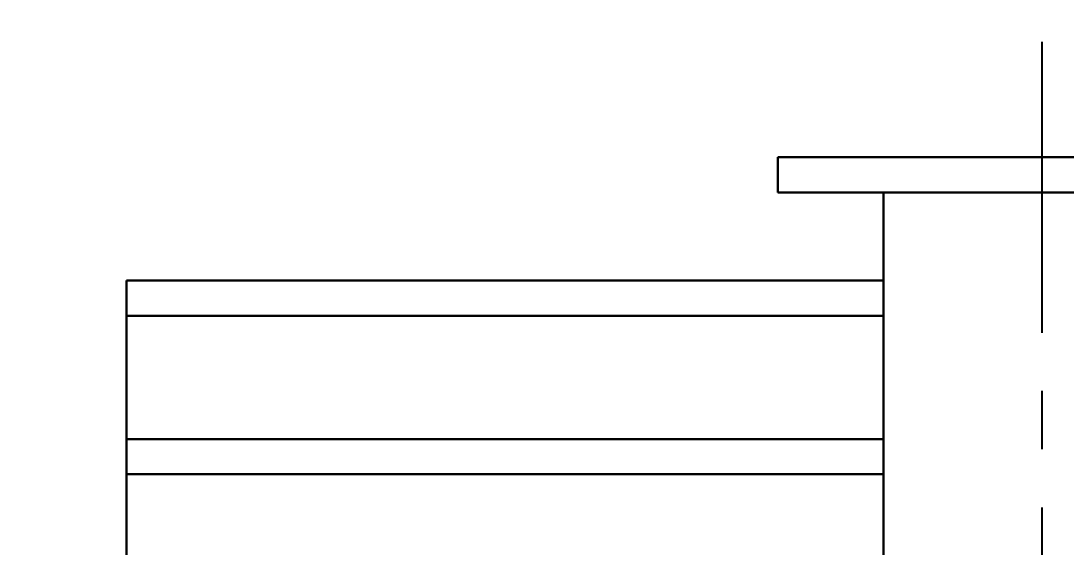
# Model space of a CAD drawing. Header units: millimetres. Extents: x 183355 to 194386, y -190559 to -183233.
# Drawn here: x 185562.2 to 185859.1, y -186675.5 to -186526.2 of the extents above; entities that cross this region are included whole.
import ezdxf

# ---------------------------------------------------------------- set-up
doc = ezdxf.new("R2010")
doc.units = ezdxf.units.MM
doc.header["$LTSCALE"] = 13
doc.linetypes.add('CENTERX2', pattern=[101.6, 63.5, -12.7, 12.7, -12.7])
doc.layers.add('1', color=4, linetype='Continuous')
doc.layers.add('2细实线', color=3, linetype='Continuous', lineweight=20)
doc.layers.add('标注、文本', color=3, linetype='Continuous', lineweight=25)
doc.styles.get("Standard").update_dxf_attribs({"font": 'gbenor.shx', "bigfont": 'gbcbig.shx'})
doc.dimstyles.new('英寸 1-10', dxfattribs={"dimscale": 14, "dimtxt": 3.5, "dimasz": 2, "dimexe": 1.5, "dimexo": 0.5, "dimgap": 0.5, "dimtad": 1, "dimtoh": 1, "dimdec": 1, "dimdsep": 46, "dimtxsty": 'Standard', "dimcen": 2.5, "dimclrd": 3, "dimclre": 3, "dimclrt": 3, "dimadec": 0, "dimazin": 2, "dimtfac": 1, "dimtdec": 1, "dimtmove": 0, "dimatfit": 2, "dimfxl": 1, "dimarcsym": 0})

# ---------------------------------------------------------------- blocks, each defined once
blk = doc.blocks.new('*D118')
at = {"layer": '2细实线', "color": 3, "linetype": 'ByBlock', "lineweight": -2}
for p, q in [((184513.58, -187693.82), (184513.58, -186361.64)), ((187190.85, -187693.82), (187190.85, -186361.64)), ((184555.58, -186382.64), (187148.85, -186382.64))]:
    blk.add_line(p, q, dxfattribs=at)
at = {"layer": '2细实线', "color": 3, "linetype": 'ByBlock'}
for points in [[(184555.58, -186375.64), (184555.58, -186389.64), (184513.58, -186382.64)], [(187148.85, -186375.64), (187148.85, -186389.64), (187190.85, -186382.64)]]:
    blk.add_solid(points, dxfattribs=at)
at = {"layer": 'Defpoints', "color": 0, "linetype": 'ByBlock'}
for p in [(187190.85, -186382.64), (184513.58, -187700.82), (187190.85, -187700.82)]:
    blk.add_point(p, dxfattribs=at)
at = {"layer": '2细实线', "color": 3, "linetype": 'ByBlock', "insert": (185852.22, -186337.36), "char_height": 73.5, "attachment_point": 5}
blk.add_mtext('2677.3 [105.4]', dxfattribs=at)

msp = doc.modelspace()

# ---------------------------------------------------------------- linework, layer by layer
at = {"layer": '1', "color": 1, "linetype": 'CENTERX2', "lineweight": -3, "ltscale": 0.1}
msp.add_line((185852.215, -186532.132), (185852.215, -187523.525), dxfattribs=at)
msp.add_line((185852.215, -186532.132), (185852.215, -187523.525), dxfattribs=at)
msp.add_line((185852.215, -186532.132), (185852.215, -187523.525), dxfattribs=at)
msp.add_line((185852.215, -186532.132), (185852.215, -187523.525), dxfattribs=at)
at = {"layer": '1', "ltscale": 5}
for p, q in [((185927.215, -186564.817), (185777.215, -186564.817)), ((185777.215, -186564.817), (185777.215, -186574.817)), ((185927.215, -186564.817), (185777.215, -186564.817)), ((185777.215, -186564.817), (185777.215, -186574.817)), ((185777.215, -186574.817), (185927.215, -186574.817)), ((185777.215, -186574.817), (185927.215, -186574.817)), ((185807.215, -187489.817), (185807.215, -186574.817)), ((185807.215, -187489.817), (185807.215, -186574.817)), ((185592.215, -187419.817), (185592.215, -186599.817)), ((185592.215, -187419.817), (185592.215, -186599.817)), ((185807.215, -186599.817), (185592.215, -186599.817)), ((185807.215, -186599.817), (185592.215, -186599.817)), ((185807.215, -186599.817), (185592.215, -186599.817)), ((185807.215, -186599.817), (185592.215, -186599.817)), ((185592.215, -186599.817), (185807.215, -186599.817)), ((185592.215, -186599.817), (185807.215, -186599.817)), ((185807.215, -186599.817), (185592.215, -186599.817)), ((185807.215, -186599.817), (185592.215, -186599.817)), ((185807.215, -186599.817), (185592.215, -186599.817)), ((185807.215, -186599.817), (185592.215, -186599.817)), ((185592.215, -186599.817), (185807.215, -186599.817)), ((185592.215, -186599.817), (185807.215, -186599.817)), ((185807.215, -186599.817), (185592.215, -186599.817)), ((185807.215, -186599.817), (185592.215, -186599.817)), ((185807.215, -186599.817), (185592.215, -186599.817)), ((185807.215, -186599.817), (185592.215, -186599.817)), ((185592.215, -186599.817), (185807.215, -186599.817)), ((185592.215, -186599.817), (185807.215, -186599.817)), ((185807.215, -186599.817), (185592.215, -186599.817)), ((185807.215, -186599.817), (185592.215, -186599.817)), ((185807.215, -186599.817), (185592.215, -186599.817)), ((185807.215, -186599.817), (185592.215, -186599.817)), ((185592.215, -186599.817), (185807.215, -186599.817)), ((185592.215, -186599.817), (185807.215, -186599.817)), ((185807.215, -186599.817), (185592.215, -186599.817)), ((185807.215, -186599.817), (185592.215, -186599.817)), ((185807.215, -186599.817), (185592.215, -186599.817)), ((185807.215, -186599.817), (185592.215, -186599.817)), ((185592.215, -186599.817), (185807.215, -186599.817)), ((185592.215, -186599.817), (185807.215, -186599.817)), ((185807.215, -186599.817), (185592.215, -186599.817)), ((185807.215, -186599.817), (185592.215, -186599.817)), ((185807.215, -186599.817), (185592.215, -186599.817)), ((185807.215, -186599.817), (185592.215, -186599.817)), ((185592.215, -186599.817), (185807.215, -186599.817)), ((185592.215, -186599.817), (185807.215, -186599.817)), ((185807.215, -186599.817), (185592.215, -186599.817)), ((185807.215, -186599.817), (185592.215, -186599.817)), ((185807.215, -186599.817), (185592.215, -186599.817)), ((185807.215, -186599.817), (185592.215, -186599.817)), ((185592.215, -186599.817), (185807.215, -186599.817)), ((185592.215, -186599.817), (185807.215, -186599.817)), ((185807.215, -186599.817), (185592.215, -186599.817)), ((185807.215, -186599.817), (185592.215, -186599.817)), ((185807.215, -186599.817), (185592.215, -186599.817)), ((185807.215, -186599.817), (185592.215, -186599.817)), ((185592.215, -186599.817), (185807.215, -186599.817)), ((185592.215, -186599.817), (185807.215, -186599.817)), ((185807.215, -186599.817), (185592.215, -186599.817)), ((185807.215, -186599.817), (185592.215, -186599.817)), ((185807.215, -186599.817), (185592.215, -186599.817)), ((185807.215, -186599.817), (185592.215, -186599.817)), ((185592.215, -186599.817), (185807.215, -186599.817)), ((185592.215, -186599.817), (185807.215, -186599.817)), ((185807.215, -186599.817), (185592.215, -186599.817)), ((185807.215, -186599.817), (185592.215, -186599.817)), ((185807.215, -186599.817), (185592.215, -186599.817)), ((185807.215, -186599.817), (185592.215, -186599.817)), ((185592.215, -186599.817), (185807.215, -186599.817)), ((185592.215, -186599.817), (185807.215, -186599.817)), ((185807.215, -186599.817), (185592.215, -186599.817)), ((185807.215, -186599.817), (185592.215, -186599.817)), ((185807.215, -186599.817), (185592.215, -186599.817)), ((185807.215, -186599.817), (185592.215, -186599.817)), ((185592.215, -186599.817), (185807.215, -186599.817)), ((185592.215, -186599.817), (185807.215, -186599.817)), ((185807.215, -186599.817), (185592.215, -186599.817)), ((185807.215, -186599.817), (185592.215, -186599.817)), ((185807.215, -186599.817), (185592.215, -186599.817)), ((185807.215, -186599.817), (185592.215, -186599.817)), ((185592.215, -186599.817), (185807.215, -186599.817)), ((185592.215, -186599.817), (185807.215, -186599.817)), ((185807.215, -186599.817), (185592.215, -186599.817)), ((185807.215, -186599.817), (185592.215, -186599.817)), ((185807.215, -186599.817), (185592.215, -186599.817)), ((185807.215, -186599.817), (185592.215, -186599.817)), ((185592.215, -186599.817), (185807.215, -186599.817)), ((185592.215, -186599.817), (185807.215, -186599.817)), ((185807.215, -186599.817), (185592.215, -186599.817)), ((185807.215, -186599.817), (185592.215, -186599.817)), ((185807.215, -186599.817), (185592.215, -186599.817)), ((185807.215, -186599.817), (185592.215, -186599.817)), ((185592.215, -186599.817), (185807.215, -186599.817)), ((185592.215, -186599.817), (185807.215, -186599.817)), ((185807.215, -186599.817), (185592.215, -186599.817)), ((185807.215, -186599.817), (185592.215, -186599.817)), ((185807.215, -186599.817), (185592.215, -186599.817)), ((185807.215, -186599.817), (185592.215, -186599.817)), ((185592.215, -186599.817), (185807.215, -186599.817)), ((185592.215, -186599.817), (185807.215, -186599.817)), ((185807.215, -186599.817), (185592.215, -186599.817)), ((185807.215, -186599.817), (185592.215, -186599.817)), ((185807.215, -186599.817), (185592.215, -186599.817)), ((185807.215, -186599.817), (185592.215, -186599.817)), ((185592.215, -186599.817), (185807.215, -186599.817)), ((185592.215, -186599.817), (185807.215, -186599.817)), ((185807.215, -186599.817), (185592.215, -186599.817)), ((185807.215, -186599.817), (185592.215, -186599.817)), ((185807.215, -186599.817), (185592.215, -186599.817)), ((185807.215, -186599.817), (185592.215, -186599.817)), ((185592.215, -186599.817), (185807.215, -186599.817)), ((185592.215, -186599.817), (185807.215, -186599.817)), ((185807.215, -186599.817), (185592.215, -186599.817)), ((185807.215, -186599.817), (185592.215, -186599.817)), ((185807.215, -186599.817), (185592.215, -186599.817)), ((185807.215, -186599.817), (185592.215, -186599.817)), ((185592.215, -186599.817), (185807.215, -186599.817)), ((185592.215, -186599.817), (185807.215, -186599.817)), ((185807.215, -186599.817), (185592.215, -186599.817)), ((185807.215, -186599.817), (185592.215, -186599.817)), ((185807.215, -186599.817), (185592.215, -186599.817)), ((185807.215, -186599.817), (185592.215, -186599.817)), ((185592.215, -186599.817), (185807.215, -186599.817)), ((185592.215, -186599.817), (185807.215, -186599.817)), ((185807.215, -186599.817), (185592.215, -186599.817)), ((185807.215, -186599.817), (185592.215, -186599.817)), ((185807.215, -186599.817), (185592.215, -186599.817)), ((185807.215, -186599.817), (185592.215, -186599.817)), ((185592.215, -186599.817), (185807.215, -186599.817)), ((185592.215, -186599.817), (185807.215, -186599.817)), ((185807.215, -186599.817), (185592.215, -186599.817)), ((185807.215, -186599.817), (185592.215, -186599.817)), ((185807.215, -186599.817), (185592.215, -186599.817)), ((185807.215, -186599.817), (185592.215, -186599.817)), ((185592.215, -186599.817), (185807.215, -186599.817)), ((185592.215, -186599.817), (185807.215, -186599.817)), ((185807.215, -186599.817), (185592.215, -186599.817)), ((185807.215, -186599.817), (185592.215, -186599.817)), ((185807.215, -186599.817), (185592.215, -186599.817)), ((185807.215, -186599.817), (185592.215, -186599.817)), ((185592.215, -186599.817), (185807.215, -186599.817)), ((185592.215, -186599.817), (185807.215, -186599.817)), ((185807.215, -186599.817), (185592.215, -186599.817)), ((185807.215, -186599.817), (185592.215, -186599.817)), ((185807.215, -186599.817), (185592.215, -186599.817)), ((185807.215, -186599.817), (185592.215, -186599.817)), ((185592.215, -186599.817), (185807.215, -186599.817)), ((185592.215, -186599.817), (185807.215, -186599.817)), ((185807.215, -186599.817), (185592.215, -186599.817)), ((185807.215, -186599.817), (185592.215, -186599.817)), ((185807.215, -186599.817), (185592.215, -186599.817)), ((185807.215, -186599.817), (185592.215, -186599.817)), ((185592.215, -186599.817), (185807.215, -186599.817)), ((185592.215, -186599.817), (185807.215, -186599.817)), ((185807.215, -186599.817), (185592.215, -186599.817)), ((185807.215, -186599.817), (185592.215, -186599.817)), ((185807.215, -186599.817), (185592.215, -186599.817)), ((185807.215, -186599.817), (185592.215, -186599.817)), ((185592.215, -186599.817), (185807.215, -186599.817)), ((185592.215, -186599.817), (185807.215, -186599.817)), ((185807.215, -186599.817), (185592.215, -186599.817)), ((185807.215, -186599.817), (185592.215, -186599.817)), ((185807.215, -186599.817), (185592.215, -186599.817)), ((185807.215, -186599.817), (185592.215, -186599.817)), ((185592.215, -186599.817), (185807.215, -186599.817)), ((185592.215, -186599.817), (185807.215, -186599.817)), ((185807.215, -186599.817), (185592.215, -186599.817)), ((185807.215, -186599.817), (185592.215, -186599.817)), ((185807.215, -186599.817), (185592.215, -186599.817)), ((185807.215, -186599.817), (185592.215, -186599.817)), ((185592.215, -186599.817), (185807.215, -186599.817)), ((185592.215, -186599.817), (185807.215, -186599.817)), ((185807.215, -186599.817), (185592.215, -186599.817)), ((185807.215, -186599.817), (185592.215, -186599.817)), ((185807.215, -186599.817), (185592.215, -186599.817)), ((185807.215, -186599.817), (185592.215, -186599.817)), ((185592.215, -186599.817), (185807.215, -186599.817)), ((185592.215, -186599.817), (185807.215, -186599.817)), ((185807.215, -186599.817), (185592.215, -186599.817)), ((185807.215, -186599.817), (185592.215, -186599.817)), ((185807.215, -186599.817), (185592.215, -186599.817)), ((185807.215, -186599.817), (185592.215, -186599.817)), ((185592.215, -186599.817), (185807.215, -186599.817)), ((185592.215, -186599.817), (185807.215, -186599.817)), ((185807.215, -186599.817), (185592.215, -186599.817)), ((185807.215, -186599.817), (185592.215, -186599.817)), ((185807.215, -186599.817), (185592.215, -186599.817)), ((185807.215, -186599.817), (185592.215, -186599.817)), ((185592.215, -186599.817), (185807.215, -186599.817)), ((185592.215, -186599.817), (185807.215, -186599.817)), ((185807.215, -186599.817), (185592.215, -186599.817)), ((185807.215, -186599.817), (185592.215, -186599.817)), ((185807.215, -186599.817), (185592.215, -186599.817)), ((185807.215, -186599.817), (185592.215, -186599.817)), ((185592.215, -186599.817), (185807.215, -186599.817)), ((185592.215, -186599.817), (185807.215, -186599.817)), ((185807.215, -186599.817), (185592.215, -186599.817)), ((185807.215, -186599.817), (185592.215, -186599.817)), ((185807.215, -186599.817), (185592.215, -186599.817)), ((185807.215, -186599.817), (185592.215, -186599.817)), ((185592.215, -186599.817), (185807.215, -186599.817)), ((185592.215, -186599.817), (185807.215, -186599.817)), ((185807.215, -186599.817), (185592.215, -186599.817)), ((185807.215, -186599.817), (185592.215, -186599.817)), ((185807.215, -186599.817), (185592.215, -186599.817)), ((185807.215, -186599.817), (185592.215, -186599.817)), ((185592.215, -186599.817), (185807.215, -186599.817)), ((185592.215, -186599.817), (185807.215, -186599.817)), ((185807.215, -186599.817), (185592.215, -186599.817)), ((185807.215, -186599.817), (185592.215, -186599.817)), ((185807.215, -186599.817), (185592.215, -186599.817)), ((185807.215, -186599.817), (185592.215, -186599.817)), ((185592.215, -186599.817), (185807.215, -186599.817)), ((185592.215, -186599.817), (185807.215, -186599.817)), ((185807.215, -186599.817), (185592.215, -186599.817)), ((185807.215, -186599.817), (185592.215, -186599.817)), ((185807.215, -186599.817), (185592.215, -186599.817)), ((185807.215, -186599.817), (185592.215, -186599.817)), ((185592.215, -186599.817), (185807.215, -186599.817)), ((185592.215, -186599.817), (185807.215, -186599.817)), ((185807.215, -186599.817), (185592.215, -186599.817)), ((185807.215, -186599.817), (185592.215, -186599.817)), ((185807.215, -186599.817), (185592.215, -186599.817)), ((185807.215, -186599.817), (185592.215, -186599.817)), ((185592.215, -186599.817), (185807.215, -186599.817)), ((185592.215, -186599.817), (185807.215, -186599.817)), ((185807.215, -186599.817), (185592.215, -186599.817)), ((185807.215, -186599.817), (185592.215, -186599.817)), ((185807.215, -186599.817), (185592.215, -186599.817)), ((185807.215, -186599.817), (185592.215, -186599.817)), ((185592.215, -186599.817), (185807.215, -186599.817)), ((185592.215, -186599.817), (185807.215, -186599.817)), ((185807.215, -186599.817), (185592.215, -186599.817)), ((185807.215, -186599.817), (185592.215, -186599.817)), ((185807.215, -186599.817), (185592.215, -186599.817)), ((185807.215, -186599.817), (185592.215, -186599.817)), ((185592.215, -186599.817), (185807.215, -186599.817)), ((185592.215, -186599.817), (185807.215, -186599.817)), ((185807.215, -186599.817), (185592.215, -186599.817)), ((185807.215, -186599.817), (185592.215, -186599.817)), ((185807.215, -186599.817), (185592.215, -186599.817)), ((185807.215, -186599.817), (185592.215, -186599.817)), ((185592.215, -186599.817), (185807.215, -186599.817)), ((185592.215, -186599.817), (185807.215, -186599.817)), ((185807.215, -186599.817), (185592.215, -186599.817)), ((185807.215, -186599.817), (185592.215, -186599.817)), ((185807.215, -186599.817), (185592.215, -186599.817)), ((185807.215, -186599.817), (185592.215, -186599.817)), ((185592.215, -186599.817), (185807.215, -186599.817)), ((185592.215, -186599.817), (185807.215, -186599.817)), ((185807.215, -186609.817), (185592.215, -186609.817)), ((185807.215, -186609.817), (185592.215, -186609.817)), ((185807.215, -186609.817), (185592.215, -186609.817)), ((185807.215, -186609.817), (185592.215, -186609.817)), ((185592.215, -186609.817), (185807.215, -186609.817)), ((185807.215, -186609.817), (185592.215, -186609.817)), ((185807.215, -186609.817), (185592.215, -186609.817)), ((185807.215, -186609.817), (185592.215, -186609.817)), ((185807.215, -186609.817), (185592.215, -186609.817)), ((185592.215, -186609.817), (185807.215, -186609.817)), ((185807.215, -186609.817), (185592.215, -186609.817)), ((185807.215, -186609.817), (185592.215, -186609.817)), ((185807.215, -186609.817), (185592.215, -186609.817)), ((185807.215, -186609.817), (185592.215, -186609.817)), ((185592.215, -186609.817), (185807.215, -186609.817)), ((185807.215, -186609.817), (185592.215, -186609.817)), ((185807.215, -186609.817), (185592.215, -186609.817)), ((185807.215, -186609.817), (185592.215, -186609.817)), ((185807.215, -186609.817), (185592.215, -186609.817)), ((185592.215, -186609.817), (185807.215, -186609.817)), ((185807.215, -186609.817), (185592.215, -186609.817)), ((185807.215, -186609.817), (185592.215, -186609.817)), ((185807.215, -186609.817), (185592.215, -186609.817)), ((185807.215, -186609.817), (185592.215, -186609.817)), ((185592.215, -186609.817), (185807.215, -186609.817)), ((185807.215, -186609.817), (185592.215, -186609.817)), ((185807.215, -186609.817), (185592.215, -186609.817)), ((185807.215, -186609.817), (185592.215, -186609.817)), ((185807.215, -186609.817), (185592.215, -186609.817)), ((185592.215, -186609.817), (185807.215, -186609.817)), ((185807.215, -186609.817), (185592.215, -186609.817)), ((185807.215, -186609.817), (185592.215, -186609.817)), ((185807.215, -186609.817), (185592.215, -186609.817)), ((185807.215, -186609.817), (185592.215, -186609.817)), ((185592.215, -186609.817), (185807.215, -186609.817)), ((185807.215, -186609.817), (185592.215, -186609.817)), ((185807.215, -186609.817), (185592.215, -186609.817)), ((185807.215, -186609.817), (185592.215, -186609.817)), ((185807.215, -186609.817), (185592.215, -186609.817)), ((185592.215, -186609.817), (185807.215, -186609.817)), ((185807.215, -186609.817), (185592.215, -186609.817)), ((185807.215, -186609.817), (185592.215, -186609.817)), ((185807.215, -186609.817), (185592.215, -186609.817)), ((185807.215, -186609.817), (185592.215, -186609.817)), ((185592.215, -186609.817), (185807.215, -186609.817)), ((185807.215, -186609.817), (185592.215, -186609.817)), ((185807.215, -186609.817), (185592.215, -186609.817)), ((185807.215, -186609.817), (185592.215, -186609.817)), ((185807.215, -186609.817), (185592.215, -186609.817)), ((185592.215, -186609.817), (185807.215, -186609.817)), ((185807.215, -186609.817), (185592.215, -186609.817)), ((185807.215, -186609.817), (185592.215, -186609.817)), ((185807.215, -186609.817), (185592.215, -186609.817)), ((185807.215, -186609.817), (185592.215, -186609.817)), ((185592.215, -186609.817), (185807.215, -186609.817)), ((185807.215, -186609.817), (185592.215, -186609.817)), ((185807.215, -186609.817), (185592.215, -186609.817)), ((185807.215, -186609.817), (185592.215, -186609.817)), ((185807.215, -186609.817), (185592.215, -186609.817)), ((185592.215, -186609.817), (185807.215, -186609.817)), ((185807.215, -186609.817), (185592.215, -186609.817)), ((185807.215, -186609.817), (185592.215, -186609.817)), ((185807.215, -186609.817), (185592.215, -186609.817)), ((185807.215, -186609.817), (185592.215, -186609.817)), ((185592.215, -186609.817), (185807.215, -186609.817)), ((185807.215, -186609.817), (185592.215, -186609.817)), ((185807.215, -186609.817), (185592.215, -186609.817)), ((185807.215, -186609.817), (185592.215, -186609.817)), ((185807.215, -186609.817), (185592.215, -186609.817)), ((185592.215, -186609.817), (185807.215, -186609.817)), ((185807.215, -186609.817), (185592.215, -186609.817)), ((185807.215, -186609.817), (185592.215, -186609.817)), ((185807.215, -186609.817), (185592.215, -186609.817)), ((185807.215, -186609.817), (185592.215, -186609.817)), ((185592.215, -186609.817), (185807.215, -186609.817)), ((185807.215, -186609.817), (185592.215, -186609.817)), ((185807.215, -186609.817), (185592.215, -186609.817)), ((185807.215, -186609.817), (185592.215, -186609.817)), ((185807.215, -186609.817), (185592.215, -186609.817)), ((185592.215, -186609.817), (185807.215, -186609.817)), ((185807.215, -186609.817), (185592.215, -186609.817)), ((185807.215, -186609.817), (185592.215, -186609.817)), ((185807.215, -186609.817), (185592.215, -186609.817)), ((185807.215, -186609.817), (185592.215, -186609.817)), ((185592.215, -186609.817), (185807.215, -186609.817)), ((185807.215, -186609.817), (185592.215, -186609.817)), ((185807.215, -186609.817), (185592.215, -186609.817)), ((185807.215, -186609.817), (185592.215, -186609.817)), ((185807.215, -186609.817), (185592.215, -186609.817)), ((185592.215, -186609.817), (185807.215, -186609.817)), ((185807.215, -186609.817), (185592.215, -186609.817)), ((185807.215, -186609.817), (185592.215, -186609.817)), ((185807.215, -186609.817), (185592.215, -186609.817)), ((185807.215, -186609.817), (185592.215, -186609.817)), ((185592.215, -186609.817), (185807.215, -186609.817)), ((185807.215, -186609.817), (185592.215, -186609.817)), ((185807.215, -186609.817), (185592.215, -186609.817)), ((185807.215, -186609.817), (185592.215, -186609.817)), ((185807.215, -186609.817), (185592.215, -186609.817)), ((185592.215, -186609.817), (185807.215, -186609.817)), ((185807.215, -186609.817), (185592.215, -186609.817)), ((185807.215, -186609.817), (185592.215, -186609.817)), ((185807.215, -186609.817), (185592.215, -186609.817)), ((185807.215, -186609.817), (185592.215, -186609.817)), ((185592.215, -186609.817), (185807.215, -186609.817)), ((185807.215, -186609.817), (185592.215, -186609.817)), ((185807.215, -186609.817), (185592.215, -186609.817)), ((185807.215, -186609.817), (185592.215, -186609.817)), ((185807.215, -186609.817), (185592.215, -186609.817)), ((185592.215, -186609.817), (185807.215, -186609.817)), ((185807.215, -186609.817), (185592.215, -186609.817)), ((185807.215, -186609.817), (185592.215, -186609.817)), ((185807.215, -186609.817), (185592.215, -186609.817)), ((185807.215, -186609.817), (185592.215, -186609.817)), ((185592.215, -186609.817), (185807.215, -186609.817)), ((185807.215, -186609.817), (185592.215, -186609.817)), ((185807.215, -186609.817), (185592.215, -186609.817)), ((185807.215, -186609.817), (185592.215, -186609.817)), ((185807.215, -186609.817), (185592.215, -186609.817)), ((185592.215, -186609.817), (185807.215, -186609.817)), ((185807.215, -186609.817), (185592.215, -186609.817)), ((185807.215, -186609.817), (185592.215, -186609.817)), ((185807.215, -186609.817), (185592.215, -186609.817)), ((185807.215, -186609.817), (185592.215, -186609.817)), ((185592.215, -186609.817), (185807.215, -186609.817)), ((185807.215, -186609.817), (185592.215, -186609.817)), ((185807.215, -186609.817), (185592.215, -186609.817)), ((185807.215, -186609.817), (185592.215, -186609.817)), ((185807.215, -186609.817), (185592.215, -186609.817)), ((185592.215, -186609.817), (185807.215, -186609.817)), ((185807.215, -186609.817), (185592.215, -186609.817)), ((185807.215, -186609.817), (185592.215, -186609.817)), ((185807.215, -186609.817), (185592.215, -186609.817)), ((185807.215, -186609.817), (185592.215, -186609.817)), ((185592.215, -186609.817), (185807.215, -186609.817)), ((185807.215, -186609.817), (185592.215, -186609.817)), ((185807.215, -186609.817), (185592.215, -186609.817)), ((185807.215, -186609.817), (185592.215, -186609.817)), ((185807.215, -186609.817), (185592.215, -186609.817)), ((185592.215, -186609.817), (185807.215, -186609.817)), ((185807.215, -186609.817), (185592.215, -186609.817)), ((185807.215, -186609.817), (185592.215, -186609.817)), ((185807.215, -186609.817), (185592.215, -186609.817)), ((185807.215, -186609.817), (185592.215, -186609.817)), ((185592.215, -186609.817), (185807.215, -186609.817)), ((185807.215, -186609.817), (185592.215, -186609.817)), ((185807.215, -186609.817), (185592.215, -186609.817)), ((185807.215, -186609.817), (185592.215, -186609.817)), ((185807.215, -186609.817), (185592.215, -186609.817)), ((185592.215, -186609.817), (185807.215, -186609.817)), ((185807.215, -186609.817), (185592.215, -186609.817)), ((185807.215, -186609.817), (185592.215, -186609.817)), ((185807.215, -186609.817), (185592.215, -186609.817)), ((185807.215, -186609.817), (185592.215, -186609.817)), ((185592.215, -186609.817), (185807.215, -186609.817)), ((185807.215, -186609.817), (185592.215, -186609.817)), ((185807.215, -186609.817), (185592.215, -186609.817)), ((185807.215, -186609.817), (185592.215, -186609.817)), ((185807.215, -186609.817), (185592.215, -186609.817)), ((185592.215, -186609.817), (185807.215, -186609.817)), ((185807.215, -186609.817), (185592.215, -186609.817)), ((185807.215, -186609.817), (185592.215, -186609.817)), ((185807.215, -186609.817), (185592.215, -186609.817)), ((185807.215, -186609.817), (185592.215, -186609.817)), ((185592.215, -186609.817), (185807.215, -186609.817)), ((185807.215, -186609.817), (185592.215, -186609.817)), ((185807.215, -186609.817), (185592.215, -186609.817)), ((185807.215, -186609.817), (185592.215, -186609.817)), ((185807.215, -186609.817), (185592.215, -186609.817)), ((185592.215, -186609.817), (185807.215, -186609.817)), ((185807.215, -186609.817), (185592.215, -186609.817)), ((185807.215, -186609.817), (185592.215, -186609.817)), ((185807.215, -186609.817), (185592.215, -186609.817)), ((185807.215, -186609.817), (185592.215, -186609.817)), ((185592.215, -186609.817), (185807.215, -186609.817)), ((185807.215, -186609.817), (185592.215, -186609.817)), ((185807.215, -186609.817), (185592.215, -186609.817)), ((185807.215, -186609.817), (185592.215, -186609.817)), ((185807.215, -186609.817), (185592.215, -186609.817)), ((185592.215, -186609.817), (185807.215, -186609.817)), ((185807.215, -186609.817), (185592.215, -186609.817)), ((185807.215, -186609.817), (185592.215, -186609.817)), ((185807.215, -186609.817), (185592.215, -186609.817)), ((185807.215, -186609.817), (185592.215, -186609.817)), ((185592.215, -186609.817), (185807.215, -186609.817)), ((185807.215, -186609.817), (185592.215, -186609.817)), ((185807.215, -186609.817), (185592.215, -186609.817)), ((185807.215, -186609.817), (185592.215, -186609.817)), ((185807.215, -186609.817), (185592.215, -186609.817)), ((185592.215, -186609.817), (185807.215, -186609.817)), ((185807.215, -186609.817), (185592.215, -186609.817)), ((185807.215, -186609.817), (185592.215, -186609.817)), ((185807.215, -186609.817), (185592.215, -186609.817)), ((185807.215, -186609.817), (185592.215, -186609.817)), ((185592.215, -186609.817), (185807.215, -186609.817)), ((185807.215, -186609.817), (185592.215, -186609.817)), ((185807.215, -186609.817), (185592.215, -186609.817)), ((185807.215, -186609.817), (185592.215, -186609.817)), ((185807.215, -186609.817), (185592.215, -186609.817)), ((185592.215, -186609.817), (185807.215, -186609.817)), ((185807.215, -186644.817), (185592.215, -186644.817)), ((185807.215, -186644.817), (185592.215, -186644.817)), ((185807.215, -186644.817), (185592.215, -186644.817)), ((185807.215, -186644.817), (185592.215, -186644.817)), ((185592.215, -186644.817), (185807.215, -186644.817)), ((185592.215, -186644.817), (185807.215, -186644.817)), ((185807.215, -186644.817), (185592.215, -186644.817)), ((185807.215, -186644.817), (185592.215, -186644.817)), ((185807.215, -186644.817), (185592.215, -186644.817)), ((185807.215, -186644.817), (185592.215, -186644.817)), ((185592.215, -186644.817), (185807.215, -186644.817)), ((185592.215, -186644.817), (185807.215, -186644.817)), ((185807.215, -186644.817), (185592.215, -186644.817)), ((185807.215, -186644.817), (185592.215, -186644.817)), ((185807.215, -186644.817), (185592.215, -186644.817)), ((185807.215, -186644.817), (185592.215, -186644.817)), ((185592.215, -186644.817), (185807.215, -186644.817)), ((185592.215, -186644.817), (185807.215, -186644.817)), ((185807.215, -186644.817), (185592.215, -186644.817)), ((185807.215, -186644.817), (185592.215, -186644.817)), ((185807.215, -186644.817), (185592.215, -186644.817)), ((185807.215, -186644.817), (185592.215, -186644.817)), ((185592.215, -186644.817), (185807.215, -186644.817)), ((185592.215, -186644.817), (185807.215, -186644.817)), ((185807.215, -186644.817), (185592.215, -186644.817)), ((185807.215, -186644.817), (185592.215, -186644.817)), ((185807.215, -186644.817), (185592.215, -186644.817)), ((185807.215, -186644.817), (185592.215, -186644.817)), ((185592.215, -186644.817), (185807.215, -186644.817)), ((185592.215, -186644.817), (185807.215, -186644.817)), ((185807.215, -186644.817), (185592.215, -186644.817)), ((185807.215, -186644.817), (185592.215, -186644.817)), ((185807.215, -186644.817), (185592.215, -186644.817)), ((185807.215, -186644.817), (185592.215, -186644.817)), ((185592.215, -186644.817), (185807.215, -186644.817)), ((185592.215, -186644.817), (185807.215, -186644.817)), ((185807.215, -186644.817), (185592.215, -186644.817)), ((185807.215, -186644.817), (185592.215, -186644.817)), ((185807.215, -186644.817), (185592.215, -186644.817)), ((185807.215, -186644.817), (185592.215, -186644.817)), ((185592.215, -186644.817), (185807.215, -186644.817)), ((185592.215, -186644.817), (185807.215, -186644.817)), ((185807.215, -186644.817), (185592.215, -186644.817)), ((185807.215, -186644.817), (185592.215, -186644.817)), ((185807.215, -186644.817), (185592.215, -186644.817)), ((185807.215, -186644.817), (185592.215, -186644.817)), ((185592.215, -186644.817), (185807.215, -186644.817)), ((185592.215, -186644.817), (185807.215, -186644.817)), ((185807.215, -186654.817), (185592.215, -186654.817)), ((185807.215, -186654.817), (185592.215, -186654.817)), ((185807.215, -186654.817), (185592.215, -186654.817)), ((185807.215, -186654.817), (185592.215, -186654.817)), ((185592.215, -186654.817), (185807.215, -186654.817)), ((185807.215, -186654.817), (185592.215, -186654.817)), ((185807.215, -186654.817), (185592.215, -186654.817)), ((185807.215, -186654.817), (185592.215, -186654.817)), ((185807.215, -186654.817), (185592.215, -186654.817)), ((185592.215, -186654.817), (185807.215, -186654.817)), ((185807.215, -186654.817), (185592.215, -186654.817)), ((185807.215, -186654.817), (185592.215, -186654.817)), ((185807.215, -186654.817), (185592.215, -186654.817)), ((185807.215, -186654.817), (185592.215, -186654.817)), ((185592.215, -186654.817), (185807.215, -186654.817)), ((185807.215, -186654.817), (185592.215, -186654.817)), ((185807.215, -186654.817), (185592.215, -186654.817)), ((185807.215, -186654.817), (185592.215, -186654.817)), ((185807.215, -186654.817), (185592.215, -186654.817)), ((185592.215, -186654.817), (185807.215, -186654.817)), ((185807.215, -186654.817), (185592.215, -186654.817)), ((185807.215, -186654.817), (185592.215, -186654.817)), ((185807.215, -186654.817), (185592.215, -186654.817)), ((185807.215, -186654.817), (185592.215, -186654.817)), ((185592.215, -186654.817), (185807.215, -186654.817)), ((185807.215, -186654.817), (185592.215, -186654.817)), ((185807.215, -186654.817), (185592.215, -186654.817)), ((185807.215, -186654.817), (185592.215, -186654.817)), ((185807.215, -186654.817), (185592.215, -186654.817)), ((185592.215, -186654.817), (185807.215, -186654.817)), ((185807.215, -186654.817), (185592.215, -186654.817)), ((185807.215, -186654.817), (185592.215, -186654.817)), ((185807.215, -186654.817), (185592.215, -186654.817)), ((185807.215, -186654.817), (185592.215, -186654.817)), ((185592.215, -186654.817), (185807.215, -186654.817)), ((185807.215, -186654.817), (185592.215, -186654.817)), ((185807.215, -186654.817), (185592.215, -186654.817)), ((185807.215, -186654.817), (185592.215, -186654.817)), ((185807.215, -186654.817), (185592.215, -186654.817)), ((185592.215, -186654.817), (185807.215, -186654.817))]:
    msp.add_line(p, q, dxfattribs=at)
at = {"layer": '标注、文本', "color": 4, "lineweight": 30}
for p, q in [((185927.215, -186564.817), (185777.215, -186564.817)), ((185777.215, -186564.817), (185777.215, -186574.817)), ((185927.215, -186564.817), (185777.215, -186564.817)), ((185777.215, -186564.817), (185777.215, -186574.817)), ((185777.215, -186574.817), (185927.215, -186574.817)), ((185777.215, -186574.817), (185927.215, -186574.817)), ((185807.215, -187489.817), (185807.215, -186574.817)), ((185807.215, -187489.817), (185807.215, -186574.817)), ((185592.215, -187419.817), (185592.215, -186599.817)), ((185592.215, -187419.817), (185592.215, -186599.817)), ((185807.215, -186599.817), (185592.215, -186599.817)), ((185807.215, -186599.817), (185592.215, -186599.817)), ((185807.215, -186599.817), (185592.215, -186599.817)), ((185807.215, -186599.817), (185592.215, -186599.817)), ((185592.215, -186599.817), (185807.215, -186599.817)), ((185592.215, -186599.817), (185807.215, -186599.817)), ((185807.215, -186599.817), (185592.215, -186599.817)), ((185807.215, -186599.817), (185592.215, -186599.817)), ((185807.215, -186599.817), (185592.215, -186599.817)), ((185807.215, -186599.817), (185592.215, -186599.817)), ((185592.215, -186599.817), (185807.215, -186599.817)), ((185592.215, -186599.817), (185807.215, -186599.817)), ((185807.215, -186599.817), (185592.215, -186599.817)), ((185807.215, -186599.817), (185592.215, -186599.817)), ((185807.215, -186599.817), (185592.215, -186599.817)), ((185807.215, -186599.817), (185592.215, -186599.817)), ((185592.215, -186599.817), (185807.215, -186599.817)), ((185592.215, -186599.817), (185807.215, -186599.817)), ((185807.215, -186599.817), (185592.215, -186599.817)), ((185807.215, -186599.817), (185592.215, -186599.817)), ((185807.215, -186599.817), (185592.215, -186599.817)), ((185807.215, -186599.817), (185592.215, -186599.817)), ((185592.215, -186599.817), (185807.215, -186599.817)), ((185592.215, -186599.817), (185807.215, -186599.817)), ((185807.215, -186599.817), (185592.215, -186599.817)), ((185807.215, -186599.817), (185592.215, -186599.817)), ((185807.215, -186599.817), (185592.215, -186599.817)), ((185807.215, -186599.817), (185592.215, -186599.817)), ((185592.215, -186599.817), (185807.215, -186599.817)), ((185592.215, -186599.817), (185807.215, -186599.817)), ((185807.215, -186599.817), (185592.215, -186599.817)), ((185807.215, -186599.817), (185592.215, -186599.817)), ((185807.215, -186599.817), (185592.215, -186599.817)), ((185807.215, -186599.817), (185592.215, -186599.817)), ((185592.215, -186599.817), (185807.215, -186599.817)), ((185592.215, -186599.817), (185807.215, -186599.817)), ((185807.215, -186599.817), (185592.215, -186599.817)), ((185807.215, -186599.817), (185592.215, -186599.817)), ((185807.215, -186599.817), (185592.215, -186599.817)), ((185807.215, -186599.817), (185592.215, -186599.817)), ((185592.215, -186599.817), (185807.215, -186599.817)), ((185592.215, -186599.817), (185807.215, -186599.817)), ((185807.215, -186599.817), (185592.215, -186599.817)), ((185807.215, -186599.817), (185592.215, -186599.817)), ((185807.215, -186599.817), (185592.215, -186599.817)), ((185807.215, -186599.817), (185592.215, -186599.817)), ((185592.215, -186599.817), (185807.215, -186599.817)), ((185592.215, -186599.817), (185807.215, -186599.817)), ((185807.215, -186599.817), (185592.215, -186599.817)), ((185807.215, -186599.817), (185592.215, -186599.817)), ((185807.215, -186599.817), (185592.215, -186599.817)), ((185807.215, -186599.817), (185592.215, -186599.817)), ((185592.215, -186599.817), (185807.215, -186599.817)), ((185592.215, -186599.817), (185807.215, -186599.817)), ((185807.215, -186599.817), (185592.215, -186599.817)), ((185807.215, -186599.817), (185592.215, -186599.817)), ((185807.215, -186599.817), (185592.215, -186599.817)), ((185807.215, -186599.817), (185592.215, -186599.817)), ((185592.215, -186599.817), (185807.215, -186599.817)), ((185592.215, -186599.817), (185807.215, -186599.817)), ((185807.215, -186599.817), (185592.215, -186599.817)), ((185807.215, -186599.817), (185592.215, -186599.817)), ((185807.215, -186599.817), (185592.215, -186599.817)), ((185807.215, -186599.817), (185592.215, -186599.817)), ((185592.215, -186599.817), (185807.215, -186599.817)), ((185592.215, -186599.817), (185807.215, -186599.817)), ((185807.215, -186599.817), (185592.215, -186599.817)), ((185807.215, -186599.817), (185592.215, -186599.817)), ((185807.215, -186599.817), (185592.215, -186599.817)), ((185807.215, -186599.817), (185592.215, -186599.817)), ((185592.215, -186599.817), (185807.215, -186599.817)), ((185592.215, -186599.817), (185807.215, -186599.817)), ((185807.215, -186599.817), (185592.215, -186599.817)), ((185807.215, -186599.817), (185592.215, -186599.817)), ((185807.215, -186599.817), (185592.215, -186599.817)), ((185807.215, -186599.817), (185592.215, -186599.817)), ((185592.215, -186599.817), (185807.215, -186599.817)), ((185592.215, -186599.817), (185807.215, -186599.817)), ((185807.215, -186599.817), (185592.215, -186599.817)), ((185807.215, -186599.817), (185592.215, -186599.817)), ((185807.215, -186599.817), (185592.215, -186599.817)), ((185807.215, -186599.817), (185592.215, -186599.817)), ((185592.215, -186599.817), (185807.215, -186599.817)), ((185592.215, -186599.817), (185807.215, -186599.817)), ((185807.215, -186599.817), (185592.215, -186599.817)), ((185807.215, -186599.817), (185592.215, -186599.817)), ((185807.215, -186599.817), (185592.215, -186599.817)), ((185807.215, -186599.817), (185592.215, -186599.817)), ((185592.215, -186599.817), (185807.215, -186599.817)), ((185592.215, -186599.817), (185807.215, -186599.817)), ((185807.215, -186599.817), (185592.215, -186599.817)), ((185807.215, -186599.817), (185592.215, -186599.817)), ((185807.215, -186599.817), (185592.215, -186599.817)), ((185807.215, -186599.817), (185592.215, -186599.817)), ((185592.215, -186599.817), (185807.215, -186599.817)), ((185592.215, -186599.817), (185807.215, -186599.817)), ((185807.215, -186599.817), (185592.215, -186599.817)), ((185807.215, -186599.817), (185592.215, -186599.817)), ((185807.215, -186599.817), (185592.215, -186599.817)), ((185807.215, -186599.817), (185592.215, -186599.817)), ((185592.215, -186599.817), (185807.215, -186599.817)), ((185592.215, -186599.817), (185807.215, -186599.817)), ((185807.215, -186599.817), (185592.215, -186599.817)), ((185807.215, -186599.817), (185592.215, -186599.817)), ((185807.215, -186599.817), (185592.215, -186599.817)), ((185807.215, -186599.817), (185592.215, -186599.817)), ((185592.215, -186599.817), (185807.215, -186599.817)), ((185592.215, -186599.817), (185807.215, -186599.817)), ((185807.215, -186599.817), (185592.215, -186599.817)), ((185807.215, -186599.817), (185592.215, -186599.817)), ((185807.215, -186599.817), (185592.215, -186599.817)), ((185807.215, -186599.817), (185592.215, -186599.817)), ((185592.215, -186599.817), (185807.215, -186599.817)), ((185592.215, -186599.817), (185807.215, -186599.817)), ((185807.215, -186599.817), (185592.215, -186599.817)), ((185807.215, -186599.817), (185592.215, -186599.817)), ((185807.215, -186599.817), (185592.215, -186599.817)), ((185807.215, -186599.817), (185592.215, -186599.817)), ((185592.215, -186599.817), (185807.215, -186599.817)), ((185592.215, -186599.817), (185807.215, -186599.817)), ((185807.215, -186599.817), (185592.215, -186599.817)), ((185807.215, -186599.817), (185592.215, -186599.817)), ((185807.215, -186599.817), (185592.215, -186599.817)), ((185807.215, -186599.817), (185592.215, -186599.817)), ((185592.215, -186599.817), (185807.215, -186599.817)), ((185592.215, -186599.817), (185807.215, -186599.817)), ((185807.215, -186599.817), (185592.215, -186599.817)), ((185807.215, -186599.817), (185592.215, -186599.817)), ((185807.215, -186599.817), (185592.215, -186599.817)), ((185807.215, -186599.817), (185592.215, -186599.817)), ((185592.215, -186599.817), (185807.215, -186599.817)), ((185592.215, -186599.817), (185807.215, -186599.817)), ((185807.215, -186599.817), (185592.215, -186599.817)), ((185807.215, -186599.817), (185592.215, -186599.817)), ((185807.215, -186599.817), (185592.215, -186599.817)), ((185807.215, -186599.817), (185592.215, -186599.817)), ((185592.215, -186599.817), (185807.215, -186599.817)), ((185592.215, -186599.817), (185807.215, -186599.817)), ((185807.215, -186599.817), (185592.215, -186599.817)), ((185807.215, -186599.817), (185592.215, -186599.817)), ((185807.215, -186599.817), (185592.215, -186599.817)), ((185807.215, -186599.817), (185592.215, -186599.817)), ((185592.215, -186599.817), (185807.215, -186599.817)), ((185592.215, -186599.817), (185807.215, -186599.817)), ((185807.215, -186599.817), (185592.215, -186599.817)), ((185807.215, -186599.817), (185592.215, -186599.817)), ((185807.215, -186599.817), (185592.215, -186599.817)), ((185807.215, -186599.817), (185592.215, -186599.817)), ((185592.215, -186599.817), (185807.215, -186599.817)), ((185592.215, -186599.817), (185807.215, -186599.817)), ((185807.215, -186599.817), (185592.215, -186599.817)), ((185807.215, -186599.817), (185592.215, -186599.817)), ((185807.215, -186599.817), (185592.215, -186599.817)), ((185807.215, -186599.817), (185592.215, -186599.817)), ((185592.215, -186599.817), (185807.215, -186599.817)), ((185592.215, -186599.817), (185807.215, -186599.817)), ((185807.215, -186599.817), (185592.215, -186599.817)), ((185807.215, -186599.817), (185592.215, -186599.817)), ((185807.215, -186599.817), (185592.215, -186599.817)), ((185807.215, -186599.817), (185592.215, -186599.817)), ((185592.215, -186599.817), (185807.215, -186599.817)), ((185592.215, -186599.817), (185807.215, -186599.817)), ((185807.215, -186599.817), (185592.215, -186599.817)), ((185807.215, -186599.817), (185592.215, -186599.817)), ((185807.215, -186599.817), (185592.215, -186599.817)), ((185807.215, -186599.817), (185592.215, -186599.817)), ((185592.215, -186599.817), (185807.215, -186599.817)), ((185592.215, -186599.817), (185807.215, -186599.817)), ((185807.215, -186599.817), (185592.215, -186599.817)), ((185807.215, -186599.817), (185592.215, -186599.817)), ((185807.215, -186599.817), (185592.215, -186599.817)), ((185807.215, -186599.817), (185592.215, -186599.817)), ((185592.215, -186599.817), (185807.215, -186599.817)), ((185592.215, -186599.817), (185807.215, -186599.817)), ((185807.215, -186599.817), (185592.215, -186599.817)), ((185807.215, -186599.817), (185592.215, -186599.817)), ((185807.215, -186599.817), (185592.215, -186599.817)), ((185807.215, -186599.817), (185592.215, -186599.817)), ((185592.215, -186599.817), (185807.215, -186599.817)), ((185592.215, -186599.817), (185807.215, -186599.817)), ((185807.215, -186599.817), (185592.215, -186599.817)), ((185807.215, -186599.817), (185592.215, -186599.817)), ((185807.215, -186599.817), (185592.215, -186599.817)), ((185807.215, -186599.817), (185592.215, -186599.817)), ((185592.215, -186599.817), (185807.215, -186599.817)), ((185592.215, -186599.817), (185807.215, -186599.817)), ((185807.215, -186599.817), (185592.215, -186599.817)), ((185807.215, -186599.817), (185592.215, -186599.817)), ((185807.215, -186599.817), (185592.215, -186599.817)), ((185807.215, -186599.817), (185592.215, -186599.817)), ((185592.215, -186599.817), (185807.215, -186599.817)), ((185592.215, -186599.817), (185807.215, -186599.817)), ((185807.215, -186599.817), (185592.215, -186599.817)), ((185807.215, -186599.817), (185592.215, -186599.817)), ((185807.215, -186599.817), (185592.215, -186599.817)), ((185807.215, -186599.817), (185592.215, -186599.817)), ((185592.215, -186599.817), (185807.215, -186599.817)), ((185592.215, -186599.817), (185807.215, -186599.817)), ((185807.215, -186599.817), (185592.215, -186599.817)), ((185807.215, -186599.817), (185592.215, -186599.817)), ((185807.215, -186599.817), (185592.215, -186599.817)), ((185807.215, -186599.817), (185592.215, -186599.817)), ((185592.215, -186599.817), (185807.215, -186599.817)), ((185592.215, -186599.817), (185807.215, -186599.817)), ((185807.215, -186599.817), (185592.215, -186599.817)), ((185807.215, -186599.817), (185592.215, -186599.817)), ((185807.215, -186599.817), (185592.215, -186599.817)), ((185807.215, -186599.817), (185592.215, -186599.817)), ((185592.215, -186599.817), (185807.215, -186599.817)), ((185592.215, -186599.817), (185807.215, -186599.817)), ((185807.215, -186599.817), (185592.215, -186599.817)), ((185807.215, -186599.817), (185592.215, -186599.817)), ((185807.215, -186599.817), (185592.215, -186599.817)), ((185807.215, -186599.817), (185592.215, -186599.817)), ((185592.215, -186599.817), (185807.215, -186599.817)), ((185592.215, -186599.817), (185807.215, -186599.817)), ((185807.215, -186599.817), (185592.215, -186599.817)), ((185807.215, -186599.817), (185592.215, -186599.817)), ((185807.215, -186599.817), (185592.215, -186599.817)), ((185807.215, -186599.817), (185592.215, -186599.817)), ((185592.215, -186599.817), (185807.215, -186599.817)), ((185592.215, -186599.817), (185807.215, -186599.817)), ((185807.215, -186599.817), (185592.215, -186599.817)), ((185807.215, -186599.817), (185592.215, -186599.817)), ((185807.215, -186599.817), (185592.215, -186599.817)), ((185807.215, -186599.817), (185592.215, -186599.817)), ((185592.215, -186599.817), (185807.215, -186599.817)), ((185592.215, -186599.817), (185807.215, -186599.817)), ((185807.215, -186599.817), (185592.215, -186599.817)), ((185807.215, -186599.817), (185592.215, -186599.817)), ((185807.215, -186599.817), (185592.215, -186599.817)), ((185807.215, -186599.817), (185592.215, -186599.817)), ((185592.215, -186599.817), (185807.215, -186599.817)), ((185592.215, -186599.817), (185807.215, -186599.817)), ((185807.215, -186599.817), (185592.215, -186599.817)), ((185807.215, -186599.817), (185592.215, -186599.817)), ((185807.215, -186599.817), (185592.215, -186599.817)), ((185807.215, -186599.817), (185592.215, -186599.817)), ((185592.215, -186599.817), (185807.215, -186599.817)), ((185592.215, -186599.817), (185807.215, -186599.817)), ((185807.215, -186609.817), (185592.215, -186609.817)), ((185807.215, -186609.817), (185592.215, -186609.817)), ((185807.215, -186609.817), (185592.215, -186609.817)), ((185807.215, -186609.817), (185592.215, -186609.817)), ((185592.215, -186609.817), (185807.215, -186609.817)), ((185807.215, -186609.817), (185592.215, -186609.817)), ((185807.215, -186609.817), (185592.215, -186609.817)), ((185807.215, -186609.817), (185592.215, -186609.817)), ((185807.215, -186609.817), (185592.215, -186609.817)), ((185592.215, -186609.817), (185807.215, -186609.817)), ((185807.215, -186609.817), (185592.215, -186609.817)), ((185807.215, -186609.817), (185592.215, -186609.817)), ((185807.215, -186609.817), (185592.215, -186609.817)), ((185807.215, -186609.817), (185592.215, -186609.817)), ((185592.215, -186609.817), (185807.215, -186609.817)), ((185807.215, -186609.817), (185592.215, -186609.817)), ((185807.215, -186609.817), (185592.215, -186609.817)), ((185807.215, -186609.817), (185592.215, -186609.817)), ((185807.215, -186609.817), (185592.215, -186609.817)), ((185592.215, -186609.817), (185807.215, -186609.817)), ((185807.215, -186609.817), (185592.215, -186609.817)), ((185807.215, -186609.817), (185592.215, -186609.817)), ((185807.215, -186609.817), (185592.215, -186609.817)), ((185807.215, -186609.817), (185592.215, -186609.817)), ((185592.215, -186609.817), (185807.215, -186609.817)), ((185807.215, -186609.817), (185592.215, -186609.817)), ((185807.215, -186609.817), (185592.215, -186609.817)), ((185807.215, -186609.817), (185592.215, -186609.817)), ((185807.215, -186609.817), (185592.215, -186609.817)), ((185592.215, -186609.817), (185807.215, -186609.817)), ((185807.215, -186609.817), (185592.215, -186609.817)), ((185807.215, -186609.817), (185592.215, -186609.817)), ((185807.215, -186609.817), (185592.215, -186609.817)), ((185807.215, -186609.817), (185592.215, -186609.817)), ((185592.215, -186609.817), (185807.215, -186609.817)), ((185807.215, -186609.817), (185592.215, -186609.817)), ((185807.215, -186609.817), (185592.215, -186609.817)), ((185807.215, -186609.817), (185592.215, -186609.817)), ((185807.215, -186609.817), (185592.215, -186609.817)), ((185592.215, -186609.817), (185807.215, -186609.817)), ((185807.215, -186609.817), (185592.215, -186609.817)), ((185807.215, -186609.817), (185592.215, -186609.817)), ((185807.215, -186609.817), (185592.215, -186609.817)), ((185807.215, -186609.817), (185592.215, -186609.817)), ((185592.215, -186609.817), (185807.215, -186609.817)), ((185807.215, -186609.817), (185592.215, -186609.817)), ((185807.215, -186609.817), (185592.215, -186609.817)), ((185807.215, -186609.817), (185592.215, -186609.817)), ((185807.215, -186609.817), (185592.215, -186609.817)), ((185592.215, -186609.817), (185807.215, -186609.817)), ((185807.215, -186609.817), (185592.215, -186609.817)), ((185807.215, -186609.817), (185592.215, -186609.817)), ((185807.215, -186609.817), (185592.215, -186609.817)), ((185807.215, -186609.817), (185592.215, -186609.817)), ((185592.215, -186609.817), (185807.215, -186609.817)), ((185807.215, -186609.817), (185592.215, -186609.817)), ((185807.215, -186609.817), (185592.215, -186609.817)), ((185807.215, -186609.817), (185592.215, -186609.817)), ((185807.215, -186609.817), (185592.215, -186609.817)), ((185592.215, -186609.817), (185807.215, -186609.817)), ((185807.215, -186609.817), (185592.215, -186609.817)), ((185807.215, -186609.817), (185592.215, -186609.817)), ((185807.215, -186609.817), (185592.215, -186609.817)), ((185807.215, -186609.817), (185592.215, -186609.817)), ((185592.215, -186609.817), (185807.215, -186609.817)), ((185807.215, -186609.817), (185592.215, -186609.817)), ((185807.215, -186609.817), (185592.215, -186609.817)), ((185807.215, -186609.817), (185592.215, -186609.817)), ((185807.215, -186609.817), (185592.215, -186609.817)), ((185592.215, -186609.817), (185807.215, -186609.817)), ((185807.215, -186609.817), (185592.215, -186609.817)), ((185807.215, -186609.817), (185592.215, -186609.817)), ((185807.215, -186609.817), (185592.215, -186609.817)), ((185807.215, -186609.817), (185592.215, -186609.817)), ((185592.215, -186609.817), (185807.215, -186609.817)), ((185807.215, -186609.817), (185592.215, -186609.817)), ((185807.215, -186609.817), (185592.215, -186609.817)), ((185807.215, -186609.817), (185592.215, -186609.817)), ((185807.215, -186609.817), (185592.215, -186609.817)), ((185592.215, -186609.817), (185807.215, -186609.817)), ((185807.215, -186609.817), (185592.215, -186609.817)), ((185807.215, -186609.817), (185592.215, -186609.817)), ((185807.215, -186609.817), (185592.215, -186609.817)), ((185807.215, -186609.817), (185592.215, -186609.817)), ((185592.215, -186609.817), (185807.215, -186609.817)), ((185807.215, -186609.817), (185592.215, -186609.817)), ((185807.215, -186609.817), (185592.215, -186609.817)), ((185807.215, -186609.817), (185592.215, -186609.817)), ((185807.215, -186609.817), (185592.215, -186609.817)), ((185592.215, -186609.817), (185807.215, -186609.817)), ((185807.215, -186609.817), (185592.215, -186609.817)), ((185807.215, -186609.817), (185592.215, -186609.817)), ((185807.215, -186609.817), (185592.215, -186609.817)), ((185807.215, -186609.817), (185592.215, -186609.817)), ((185592.215, -186609.817), (185807.215, -186609.817)), ((185807.215, -186609.817), (185592.215, -186609.817)), ((185807.215, -186609.817), (185592.215, -186609.817)), ((185807.215, -186609.817), (185592.215, -186609.817)), ((185807.215, -186609.817), (185592.215, -186609.817)), ((185592.215, -186609.817), (185807.215, -186609.817)), ((185807.215, -186609.817), (185592.215, -186609.817)), ((185807.215, -186609.817), (185592.215, -186609.817)), ((185807.215, -186609.817), (185592.215, -186609.817)), ((185807.215, -186609.817), (185592.215, -186609.817)), ((185592.215, -186609.817), (185807.215, -186609.817)), ((185807.215, -186609.817), (185592.215, -186609.817)), ((185807.215, -186609.817), (185592.215, -186609.817)), ((185807.215, -186609.817), (185592.215, -186609.817)), ((185807.215, -186609.817), (185592.215, -186609.817)), ((185592.215, -186609.817), (185807.215, -186609.817)), ((185807.215, -186609.817), (185592.215, -186609.817)), ((185807.215, -186609.817), (185592.215, -186609.817)), ((185807.215, -186609.817), (185592.215, -186609.817)), ((185807.215, -186609.817), (185592.215, -186609.817)), ((185592.215, -186609.817), (185807.215, -186609.817)), ((185807.215, -186609.817), (185592.215, -186609.817)), ((185807.215, -186609.817), (185592.215, -186609.817)), ((185807.215, -186609.817), (185592.215, -186609.817)), ((185807.215, -186609.817), (185592.215, -186609.817)), ((185592.215, -186609.817), (185807.215, -186609.817)), ((185807.215, -186609.817), (185592.215, -186609.817)), ((185807.215, -186609.817), (185592.215, -186609.817)), ((185807.215, -186609.817), (185592.215, -186609.817)), ((185807.215, -186609.817), (185592.215, -186609.817)), ((185592.215, -186609.817), (185807.215, -186609.817)), ((185807.215, -186609.817), (185592.215, -186609.817)), ((185807.215, -186609.817), (185592.215, -186609.817)), ((185807.215, -186609.817), (185592.215, -186609.817)), ((185807.215, -186609.817), (185592.215, -186609.817)), ((185592.215, -186609.817), (185807.215, -186609.817)), ((185807.215, -186609.817), (185592.215, -186609.817)), ((185807.215, -186609.817), (185592.215, -186609.817)), ((185807.215, -186609.817), (185592.215, -186609.817)), ((185807.215, -186609.817), (185592.215, -186609.817)), ((185592.215, -186609.817), (185807.215, -186609.817)), ((185807.215, -186609.817), (185592.215, -186609.817)), ((185807.215, -186609.817), (185592.215, -186609.817)), ((185807.215, -186609.817), (185592.215, -186609.817)), ((185807.215, -186609.817), (185592.215, -186609.817)), ((185592.215, -186609.817), (185807.215, -186609.817)), ((185807.215, -186609.817), (185592.215, -186609.817)), ((185807.215, -186609.817), (185592.215, -186609.817)), ((185807.215, -186609.817), (185592.215, -186609.817)), ((185807.215, -186609.817), (185592.215, -186609.817)), ((185592.215, -186609.817), (185807.215, -186609.817)), ((185807.215, -186609.817), (185592.215, -186609.817)), ((185807.215, -186609.817), (185592.215, -186609.817)), ((185807.215, -186609.817), (185592.215, -186609.817)), ((185807.215, -186609.817), (185592.215, -186609.817)), ((185592.215, -186609.817), (185807.215, -186609.817)), ((185807.215, -186609.817), (185592.215, -186609.817)), ((185807.215, -186609.817), (185592.215, -186609.817)), ((185807.215, -186609.817), (185592.215, -186609.817)), ((185807.215, -186609.817), (185592.215, -186609.817)), ((185592.215, -186609.817), (185807.215, -186609.817)), ((185807.215, -186609.817), (185592.215, -186609.817)), ((185807.215, -186609.817), (185592.215, -186609.817)), ((185807.215, -186609.817), (185592.215, -186609.817)), ((185807.215, -186609.817), (185592.215, -186609.817)), ((185592.215, -186609.817), (185807.215, -186609.817)), ((185807.215, -186609.817), (185592.215, -186609.817)), ((185807.215, -186609.817), (185592.215, -186609.817)), ((185807.215, -186609.817), (185592.215, -186609.817)), ((185807.215, -186609.817), (185592.215, -186609.817)), ((185592.215, -186609.817), (185807.215, -186609.817)), ((185807.215, -186609.817), (185592.215, -186609.817)), ((185807.215, -186609.817), (185592.215, -186609.817)), ((185807.215, -186609.817), (185592.215, -186609.817)), ((185807.215, -186609.817), (185592.215, -186609.817)), ((185592.215, -186609.817), (185807.215, -186609.817)), ((185807.215, -186609.817), (185592.215, -186609.817)), ((185807.215, -186609.817), (185592.215, -186609.817)), ((185807.215, -186609.817), (185592.215, -186609.817)), ((185807.215, -186609.817), (185592.215, -186609.817)), ((185592.215, -186609.817), (185807.215, -186609.817)), ((185807.215, -186609.817), (185592.215, -186609.817)), ((185807.215, -186609.817), (185592.215, -186609.817)), ((185807.215, -186609.817), (185592.215, -186609.817)), ((185807.215, -186609.817), (185592.215, -186609.817)), ((185592.215, -186609.817), (185807.215, -186609.817)), ((185807.215, -186609.817), (185592.215, -186609.817)), ((185807.215, -186609.817), (185592.215, -186609.817)), ((185807.215, -186609.817), (185592.215, -186609.817)), ((185807.215, -186609.817), (185592.215, -186609.817)), ((185592.215, -186609.817), (185807.215, -186609.817)), ((185807.215, -186609.817), (185592.215, -186609.817)), ((185807.215, -186609.817), (185592.215, -186609.817)), ((185807.215, -186609.817), (185592.215, -186609.817)), ((185807.215, -186609.817), (185592.215, -186609.817)), ((185592.215, -186609.817), (185807.215, -186609.817)), ((185807.215, -186609.817), (185592.215, -186609.817)), ((185807.215, -186609.817), (185592.215, -186609.817)), ((185807.215, -186609.817), (185592.215, -186609.817)), ((185807.215, -186609.817), (185592.215, -186609.817)), ((185592.215, -186609.817), (185807.215, -186609.817)), ((185807.215, -186609.817), (185592.215, -186609.817)), ((185807.215, -186609.817), (185592.215, -186609.817)), ((185807.215, -186609.817), (185592.215, -186609.817)), ((185807.215, -186609.817), (185592.215, -186609.817)), ((185592.215, -186609.817), (185807.215, -186609.817)), ((185807.215, -186644.817), (185592.215, -186644.817)), ((185807.215, -186644.817), (185592.215, -186644.817)), ((185807.215, -186644.817), (185592.215, -186644.817)), ((185807.215, -186644.817), (185592.215, -186644.817)), ((185592.215, -186644.817), (185807.215, -186644.817)), ((185592.215, -186644.817), (185807.215, -186644.817)), ((185807.215, -186644.817), (185592.215, -186644.817)), ((185807.215, -186644.817), (185592.215, -186644.817)), ((185807.215, -186644.817), (185592.215, -186644.817)), ((185807.215, -186644.817), (185592.215, -186644.817)), ((185592.215, -186644.817), (185807.215, -186644.817)), ((185592.215, -186644.817), (185807.215, -186644.817)), ((185807.215, -186644.817), (185592.215, -186644.817)), ((185807.215, -186644.817), (185592.215, -186644.817)), ((185807.215, -186644.817), (185592.215, -186644.817)), ((185807.215, -186644.817), (185592.215, -186644.817)), ((185592.215, -186644.817), (185807.215, -186644.817)), ((185592.215, -186644.817), (185807.215, -186644.817)), ((185807.215, -186644.817), (185592.215, -186644.817)), ((185807.215, -186644.817), (185592.215, -186644.817)), ((185807.215, -186644.817), (185592.215, -186644.817)), ((185807.215, -186644.817), (185592.215, -186644.817)), ((185592.215, -186644.817), (185807.215, -186644.817)), ((185592.215, -186644.817), (185807.215, -186644.817)), ((185807.215, -186644.817), (185592.215, -186644.817)), ((185807.215, -186644.817), (185592.215, -186644.817)), ((185807.215, -186644.817), (185592.215, -186644.817)), ((185807.215, -186644.817), (185592.215, -186644.817)), ((185592.215, -186644.817), (185807.215, -186644.817)), ((185592.215, -186644.817), (185807.215, -186644.817)), ((185807.215, -186644.817), (185592.215, -186644.817)), ((185807.215, -186644.817), (185592.215, -186644.817)), ((185807.215, -186644.817), (185592.215, -186644.817)), ((185807.215, -186644.817), (185592.215, -186644.817)), ((185592.215, -186644.817), (185807.215, -186644.817)), ((185592.215, -186644.817), (185807.215, -186644.817)), ((185807.215, -186644.817), (185592.215, -186644.817)), ((185807.215, -186644.817), (185592.215, -186644.817)), ((185807.215, -186644.817), (185592.215, -186644.817)), ((185807.215, -186644.817), (185592.215, -186644.817)), ((185592.215, -186644.817), (185807.215, -186644.817)), ((185592.215, -186644.817), (185807.215, -186644.817)), ((185807.215, -186644.817), (185592.215, -186644.817)), ((185807.215, -186644.817), (185592.215, -186644.817)), ((185807.215, -186644.817), (185592.215, -186644.817)), ((185807.215, -186644.817), (185592.215, -186644.817)), ((185592.215, -186644.817), (185807.215, -186644.817)), ((185592.215, -186644.817), (185807.215, -186644.817)), ((185807.215, -186654.817), (185592.215, -186654.817)), ((185807.215, -186654.817), (185592.215, -186654.817)), ((185807.215, -186654.817), (185592.215, -186654.817)), ((185807.215, -186654.817), (185592.215, -186654.817)), ((185592.215, -186654.817), (185807.215, -186654.817)), ((185807.215, -186654.817), (185592.215, -186654.817)), ((185807.215, -186654.817), (185592.215, -186654.817)), ((185807.215, -186654.817), (185592.215, -186654.817)), ((185807.215, -186654.817), (185592.215, -186654.817)), ((185592.215, -186654.817), (185807.215, -186654.817)), ((185807.215, -186654.817), (185592.215, -186654.817)), ((185807.215, -186654.817), (185592.215, -186654.817)), ((185807.215, -186654.817), (185592.215, -186654.817)), ((185807.215, -186654.817), (185592.215, -186654.817)), ((185592.215, -186654.817), (185807.215, -186654.817)), ((185807.215, -186654.817), (185592.215, -186654.817)), ((185807.215, -186654.817), (185592.215, -186654.817)), ((185807.215, -186654.817), (185592.215, -186654.817)), ((185807.215, -186654.817), (185592.215, -186654.817)), ((185592.215, -186654.817), (185807.215, -186654.817)), ((185807.215, -186654.817), (185592.215, -186654.817)), ((185807.215, -186654.817), (185592.215, -186654.817)), ((185807.215, -186654.817), (185592.215, -186654.817)), ((185807.215, -186654.817), (185592.215, -186654.817)), ((185592.215, -186654.817), (185807.215, -186654.817)), ((185807.215, -186654.817), (185592.215, -186654.817)), ((185807.215, -186654.817), (185592.215, -186654.817)), ((185807.215, -186654.817), (185592.215, -186654.817)), ((185807.215, -186654.817), (185592.215, -186654.817)), ((185592.215, -186654.817), (185807.215, -186654.817)), ((185807.215, -186654.817), (185592.215, -186654.817)), ((185807.215, -186654.817), (185592.215, -186654.817)), ((185807.215, -186654.817), (185592.215, -186654.817)), ((185807.215, -186654.817), (185592.215, -186654.817)), ((185592.215, -186654.817), (185807.215, -186654.817)), ((185807.215, -186654.817), (185592.215, -186654.817)), ((185807.215, -186654.817), (185592.215, -186654.817)), ((185807.215, -186654.817), (185592.215, -186654.817)), ((185807.215, -186654.817), (185592.215, -186654.817)), ((185592.215, -186654.817), (185807.215, -186654.817))]:
    msp.add_line(p, q, dxfattribs=at)

# ---------------------------------------------------------------- dimensions: what is measured, and where the dimension line sits
at = {"layer": '2细实线', "linetype": 'ByBlock'}
dim = msp.add_linear_dim(base=(187190.853, -186382.639), p1=(184513.578, -187700.817), p2=(187190.853, -187700.817), dimstyle='英寸 1-10', override={"dimtxt": 5.25, "dimasz": 3}, dxfattribs=at)
dim.commit()
dim.dimension.update_dxf_attribs({"geometry": '*D118', "text_midpoint": (185852.215, -186337.358)})

doc.saveas('drawing.dxf')
